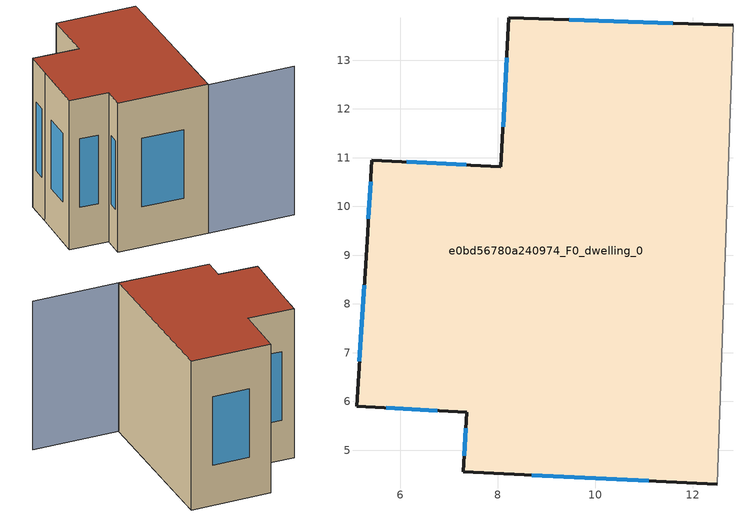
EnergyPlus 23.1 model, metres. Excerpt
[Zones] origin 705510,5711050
e0bd56780a240974_F0_dwelling_0
 floor ground (EU_floor_Construction): 12.82,13.71 12.5,4.3 7.29,4.56 7.36,5.77 5.1,5.91 5.32,9.3 5.42,10.95 8.06,10.81 8.22,13.87 z0
 wall outside (EU_wall_Construction): 12.82,13.71 8.22,13.87 8.06,10.81 5.42,10.95 5.32,9.3 5.1,5.91 7.36,5.77 7.29,4.56 12.5,4.3 z0:9
 wall adiabatic (EU_wall_Construction): 12.5,4.3 12.82,13.71 z0:9
 window (EU_Window_Construction): 5.39,10.51 5.34,9.74 / 7.35,10.85 6.13,10.91 / 8.18,13.05 8.11,11.64 / 11.58,13.75 9.47,13.83 / 8.69,4.49 11.09,4.37 / 7.34,5.45 7.31,4.89 / 5.71,5.87 6.75,5.81 / 5.26,8.38 5.16,6.82 z2.43:6.57
 roof outside (EU_roof_Construction): 12.5,4.3 12.82,13.71 8.22,13.87 8.06,10.81 5.42,10.95 5.32,9.3 5.1,5.91 7.36,5.77 7.29,4.56 z9
shading: 17.47,4.12 12.5,4.29 / 12.5,4.29 12.82,13.72 z0:9
[Building]
EU S2 Campaign: North Axis=0; Terrain=City; Solar Distribution=FullExterior
[Site:Location]
London: Latitude=51.5; Longitude=-0.5; Time Zone=0; Elevation=25
[SizingPeriod:WeatherFileDays]
AnnualSizingPeriod: Begin Month=1; Begin Day of Month=1; End Month=12; End Day of Month=31; Day of Week for Start Day=Monday; Use Weather File Daylight Saving Period=No; Use Weather File Rain and Snow Indicators=No
[MATERIAL]
EU_InternalMass_Material: Roughness=MediumRough; Thickness=0.1; Conductivity=1; Density=1800; Specific Heat=900; Thermal Absorptance=0.9; Solar Absorptance=0.7; Visible Absorptance=0.7
[MATERIAL:NOMASS] Roughness=MediumRough; Thermal Absorptance=0.9; Solar Absorptance=0.7; Visible Absorptance=0.7
Name | Thermal Resistance
EU_wall_NoMass | 0.555556
EU_roof_NoMass | 0.510204
EU_floor_NoMass | 1.68919
[WINDOWMATERIAL:SIMPLEGLAZINGSYSTEM]
EU_Window_SimpleGlazing: UFactor=3.96; Solar Heat Gain Coefficient=0.85; Visible Transmittance=0.85
[CONSTRUCTION]
EU_wall_Construction: EU_wall_NoMass
EU_roof_Construction: EU_roof_NoMass
EU_floor_Construction: EU_floor_NoMass
EU_InternalMass_Construction: EU_InternalMass_Material
EU_Window_Construction: EU_Window_SimpleGlazing
[ZONE]
e0bd56780a240974_F0_dwelling_0: Type=1; Multiplier=1; Ceiling Height=autocalculate; Volume=522.301; Floor Area=autocalculate; Part of Total Floor Area=Yes
[INTERNALMASS]
e0bd56780a240974_F0_dwelling_0_EU_InternalMass: Construction=EU_InternalMass_Construction; Zone or ZoneList=e0bd56780a240974_F0_dwelling_0; Surface Area=58.0334
[OTHEREQUIPMENT]
EU_Step8_InternalGain_e0bd56780a240974_F0_dwelling_0_f000: Fuel Type=Electricity; Zone or ZoneList or Space or SpaceList=e0bd56780a240974_F0_dwelling_0; Schedule=EU_Step8_GainSchedule_e0bd56780a240974_F0_dwelling_0_f000; Design Level Calculation Method=Watts/Area; Power per Zone Floor Area=1; Fraction Latent=0; Fraction Radiant=0; Fraction Lost=0; Carbon Dioxide Generation Rate=0; EndUse Subcategory=EU_Step8_InternalGains
[ZONEVENTILATION:DESIGNFLOWRATE]
EU_ConstantAir_e0bd56780a240974_F0_dwelling_0: Zone or ZoneList or Space or SpaceList=e0bd56780a240974_F0_dwelling_0; Schedule=EU_AlwaysOn; Design Flow Rate Calculation Method=AirChanges/Hour; Air Changes per Hour=0.48; Ventilation Type=Natural; Fan Pressure Rise=0; Fan Total Efficiency=1; Constant Term Coefficient=1; Temperature Term Coefficient=0; Velocity Term Coefficient=0; Velocity Squared Term Coefficient=0; Minimum Indoor Temperature=-100; Maximum Indoor Temperature=100; Delta Temperature=-100; Minimum Outdoor Temperature=-100; Maximum Outdoor Temperature=100; Maximum Wind Speed=40
[HVACTEMPLATE:THERMOSTAT]
EU_HeatOnly_e0bd56780a240974_F0_dwelling_0: Constant Heating Setpoint=20; Constant Cooling Setpoint=50
[HVACTEMPLATE:ZONE:IDEALLOADSAIRSYSTEM]
e0bd56780a240974_F0_dwelling_0: Template Thermostat=EU_HeatOnly_e0bd56780a240974_F0_dwelling_0; System Availability Schedule=EU_AlwaysOn; Maximum Heating Supply Air Temperature=50; Minimum Cooling Supply Air Temperature=13; Maximum Heating Supply Air Humidity Ratio=0.0156; Minimum Cooling Supply Air Humidity Ratio=0.0077; Heating Limit=NoLimit; Cooling Limit=NoLimit; Heating Availability Schedule=EU_AlwaysOn; Cooling Availability Schedule=EU_CoolingOff; Dehumidification Control Type=ConstantSensibleHeatRatio; Cooling Sensible Heat Ratio=0.7; Dehumidification Setpoint=60; Humidification Control Type=None; Humidification Setpoint=30; Outdoor Air Method=None; Outdoor Air Flow Rate per Person=0.00944; Outdoor Air Flow Rate per Zone Floor Area=0; Outdoor Air Flow Rate per Zone=0; Demand Controlled Ventilation Type=None; Outdoor Air Economizer Type=NoEconomizer; Heat Recovery Type=None; Sensible Heat Recovery Effectiveness=0.7; Latent Heat Recovery Effectiveness=0.65
[SIZING:ZONE]
e0bd56780a240974_F0_dwelling_0: Zone Cooling Design Supply Air Temperature Input Method=SupplyAirTemperature; Zone Cooling Design Supply Air Temperature=13; Zone Heating Design Supply Air Temperature Input Method=SupplyAirTemperature; Zone Heating Design Supply Air Temperature=50; Zone Cooling Design Supply Air Humidity Ratio=0.008; Zone Heating Design Supply Air Humidity Ratio=0.008; Cooling Design Air Flow Method=DesignDay; Cooling Design Air Flow Rate=0; Cooling Minimum Air Flow per Zone Floor Area=0.000762; Cooling Minimum Air Flow=0; Cooling Minimum Air Flow Fraction=0.2; Heating Design Air Flow Method=DesignDay; Heating Design Air Flow Rate=0; Heating Maximum Air Flow per Zone Floor Area=0.002032; Heating Maximum Air Flow=0.141576; Heating Maximum Air Flow Fraction=0.3; Account for Dedicated Outdoor Air System=No; Dedicated Outdoor Air System Control Strategy=NeutralSupplyAir; Dedicated Outdoor Air Low Setpoint Temperature for Design=autosize; Dedicated Outdoor Air High Setpoint Temperature for Design=autosize; Zone Load Sizing Method=Sensible Load Only No Latent Load; Zone Latent Cooling Design Supply Air Humidity Ratio Input Method=HumidityRatioDifference; Zone Cooling Design Supply Air Humidity Ratio Difference=0.005; Zone Latent Heating Design Supply Air Humidity Ratio Input Method=HumidityRatioDifference; Zone Humidification Design Supply Air Humidity Ratio Difference=0.005
[SCHEDULE:CONSTANT]
Name | Hourly Value
EU_AlwaysOn | 1
EU_CoolingOff | 0
[SCHEDULE:FILE]
EU_Step8_GainSchedule_e0bd56780a240974_F0_dwelling_0_f000: File=../../schedules/e0bd56780a240974/e0bd56780a240974_F0_dwelling_0_f000_gain.csv; Column Number=1; Rows to Skip at Top=0; Number of Hours of Data=8760; Column Separator=Comma; Interpolate to Timestep=No; Minutes per Item=60; Adjust Schedule for Daylight Savings=Yes
